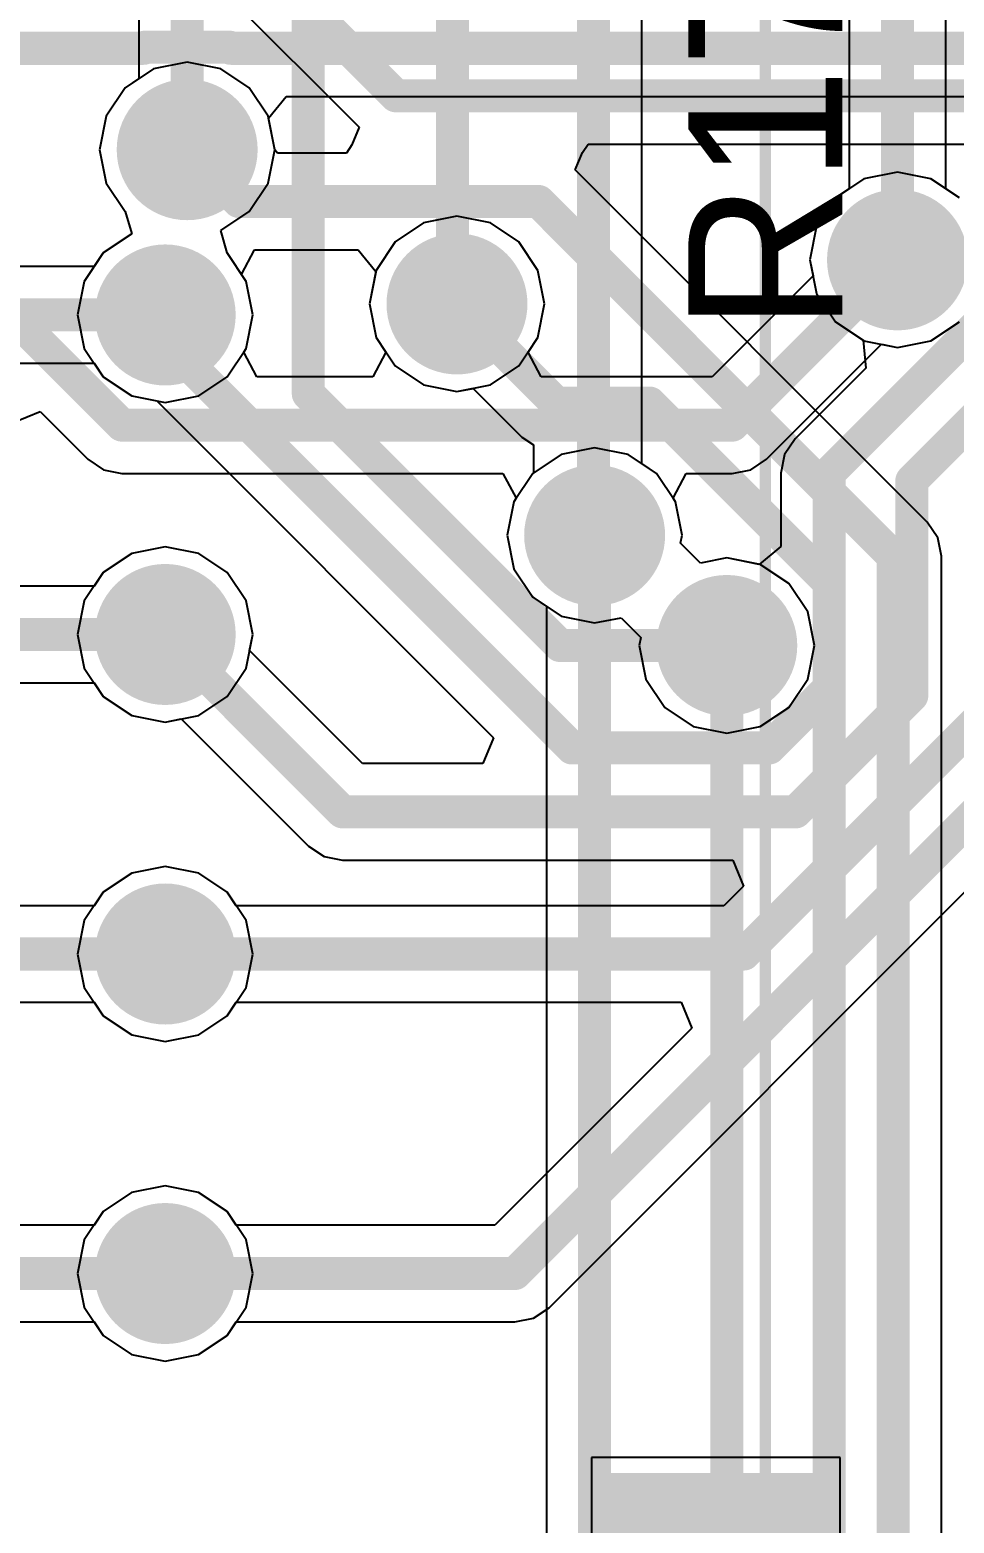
# Model space of a CAD drawing. Header units: millimetres. Extents: x 73 to 190, y 73 to 267.
# Drawn here: x 86.09 to 90.28, y 80.47 to 87.24 of the extents above; entities that cross this region are included whole.
import ezdxf

# ---------------------------------------------------------------- set-up
doc = ezdxf.new("R2010")
doc.units = ezdxf.units.MM
for name, color, linetype in [('BottomLayer', 5, 'Continuous'), ('BottomPaste', 16, 'Continuous'), ('BottomSolder', 6, 'Continuous'), ('DrillDrawing', 1, 'Continuous'), ('KeepOutLayer', 6, 'Continuous'), ('Mechanical1', 6, 'Continuous'), ('Mechanical15', 56, 'Continuous'), ('MidLayer1', 16, 'Continuous'), ('MidLayer2', 76, 'Continuous'), ('MultiLayer', 9, 'Continuous'), ('TopLayer', 1, 'Continuous'), ('TopOverlay', 2, 'Continuous'), ('TopSolder', 216, 'Continuous'), ('ViaHoleLayer', 16, 'Continuous')]:
    doc.layers.add(name, color=color, linetype=linetype)

msp = doc.modelspace()

# ---------------------------------------------------------------- linework, layer by layer
at = {"layer": 'BottomLayer'}
for p, q in [((87.16926939999999, 86.84261778), (87.2498382, 86.94079131999999)), ((87.2498382, 86.94079131999999), (95.51000202, 86.94079131999999)), ((87.19763866, 86.69999931999999), (87.16926939999999, 86.84261778)), ((87.16736947999999, 86.54783046), (87.19763866, 86.69999931999999)), ((87.08117204, 86.4188264), (87.16736947999999, 86.54783046)), ((89.87283015999999, 86.56737068), (89.74382609999999, 86.48117323999999)), ((90.02499902, 86.59763986), (89.87283015999999, 86.56737068)), ((90.17716788, 86.56737068), (90.02499902, 86.59763986)), ((90.30617194, 86.48117323999999), (90.17716788, 86.56737068)), ((89.74382609999999, 86.48117323999999), (89.65762866, 86.35216917999999)), ((86.95217052, 86.33262896), (87.08117204, 86.4188264)), ((86.95216798, 86.33262642), (86.95217052, 86.33262896)), ((86.98144656, 86.23117119999999), (86.95216798, 86.33262642)), ((87.87283162, 86.36737108), (87.74382756, 86.28117363999999)), ((88.02500047999999, 86.39764025999999), (87.87283162, 86.36737108)), ((88.17716933999999, 86.36737108), (88.02500047999999, 86.39764025999999)), ((88.30617339999999, 86.28117363999999), (88.17716933999999, 86.36737108)), ((89.65762866, 86.35216917999999), (89.62735948, 86.20000032)), ((87.74382756, 86.28117363999999), (87.65763012, 86.15216957999999)), ((88.39237084, 86.15216957999999), (88.30617339999999, 86.28117363999999)), ((86.98145163999999, 86.23117119999999), (86.98144656, 86.23117119999999)), ((86.98144909999999, 86.23116866), (86.98145163999999, 86.23117119999999)), ((87.067644, 86.10216713999999), (86.98144909999999, 86.23116866)), ((89.62735948, 86.20000032), (89.64189843999999, 86.12690927999999)), ((87.65763012, 86.15216957999999), (87.62736093999999, 86.00000071999999)), ((88.42264001999999, 86.00000071999999), (88.39237084, 86.15216957999999)), ((87.09791317999999, 85.94999827999999), (87.067644, 86.10216713999999)), ((89.64189843999999, 86.12690927999999), (89.1842006, 85.6692089)), ((87.62736093999999, 86.00000071999999), (87.65763012, 85.84783186)), ((88.39237084, 85.84783186), (88.42264001999999, 86.00000071999999)), ((87.067644, 85.79782942), (87.09791317999999, 85.94999827999999)), ((90.17716788, 85.83262995999999), (90.30617194, 85.9188274)), ((87.05654166, 85.78121528), (87.067644, 85.79782942)), ((87.65763012, 85.84783186), (87.70214362, 85.78121528)), ((88.34785733999999, 85.78121528), (88.39237084, 85.84783186)), ((89.43000148, 85.29499578), (89.95190798, 85.81689974)), ((89.95190798, 85.81689974), (90.02499902, 85.80236078)), ((90.02499902, 85.80236078), (90.17716788, 85.83262995999999)), ((87.11640946, 85.6692089), (87.05654166, 85.78121528)), ((87.70214362, 85.78121528), (87.64227328, 85.6692089)), ((88.40772768, 85.6692089), (88.34785733999999, 85.78121528)), ((87.64227328, 85.6692089), (87.11640946, 85.6692089)), ((89.1842006, 85.6692089), (88.40772768, 85.6692089)), ((86.01499942, 85.46311075999999), (86.13233217999999, 85.51171366)), ((86.13233217999999, 85.51171366), (86.34905006, 85.29499578)), ((86.34905006, 85.29499578), (86.42016498, 85.24747492)), ((86.42016498, 85.24747492), (86.50405355999999, 85.23078966)), ((89.27499798, 85.23078966), (89.35888656, 85.24747492)), ((89.35888656, 85.24747492), (89.43000148, 85.29499578)), ((86.50405355999999, 85.23078966), (88.23386468, 85.23078966)), ((88.23386468, 85.23078966), (88.29373247999999, 85.11878327999999)), ((89.00626851999999, 85.11878327999999), (89.06613632, 85.23078966)), ((89.06613632, 85.23078966), (89.27499798, 85.23078966)), ((88.29373247999999, 85.11878327999999), (88.28263014, 85.10216914)), ((89.01737086, 85.10216914), (89.00626851999999, 85.11878327999999)), ((88.28263014, 85.10216914), (88.25236095999999, 84.95000028)), ((89.04764003999999, 84.95000028), (89.01737086, 85.10216914)), ((88.25236095999999, 84.95000028), (88.28263014, 84.79783142)), ((89.04040103999999, 84.91361223999999), (89.04764003999999, 84.95000028)), ((89.13020528, 84.823808), (89.04040103999999, 84.91361223999999)), ((86.54810477999999, 84.867369), (86.41910071999999, 84.78117155999999)), ((86.70027363999999, 84.89763818), (86.54810477999999, 84.867369)), ((86.8524425, 84.867369), (86.70027363999999, 84.89763818)), ((86.98144656, 84.78117155999999), (86.8524425, 84.867369)), ((89.2499993, 84.84763828), (89.13020528, 84.823808)), ((89.40216815999999, 84.8173691), (89.2499993, 84.84763828)), ((86.41910071999999, 84.78117155999999), (86.33290328, 84.65216749999999)), ((87.067644, 84.65216749999999), (86.98144656, 84.78117155999999)), ((88.28263014, 84.79783142), (88.36882758, 84.66882736)), ((89.53117222, 84.73117166), (89.40216815999999, 84.8173691)), ((89.61736966, 84.6021676), (89.53117222, 84.73117166)), ((86.33290328, 84.65216749999999), (86.30263409999999, 84.49999864)), ((87.09791317999999, 84.49999864), (87.067644, 84.65216749999999)), ((88.36882758, 84.66882736), (88.49783164, 84.58262992)), ((88.49783164, 84.58262992), (88.65000049999999, 84.55236074)), ((88.65000049999999, 84.55236074), (88.76979451999999, 84.57619102)), ((88.76979451999999, 84.57619102), (88.85959876, 84.48638677999999)), ((89.64763884, 84.44999874), (89.61736966, 84.6021676)), ((86.30263409999999, 84.49999864), (86.33290328, 84.34782978)), ((87.067644, 84.34782978), (87.09791317999999, 84.49999864)), ((88.85959876, 84.48638677999999), (88.85235976, 84.44999874)), ((88.85235976, 84.44999874), (88.88262893999999, 84.29782988)), ((89.61736966, 84.29782988), (89.64763884, 84.44999874)), ((86.33290328, 84.34782978), (86.41910071999999, 84.21882572)), ((86.98144656, 84.21882572), (87.067644, 84.34782978)), ((88.88262893999999, 84.29782988), (88.96882638, 84.16882582)), ((89.53117222, 84.16882582), (89.61736966, 84.29782988)), ((86.41910071999999, 84.21882572), (86.54810477999999, 84.13262827999999)), ((86.8524425, 84.13262827999999), (86.98144656, 84.21882572)), ((88.96882638, 84.16882582), (89.09783044, 84.08262837999999)), ((89.40216815999999, 84.08262837999999), (89.53117222, 84.16882582)), ((86.54810477999999, 84.13262827999999), (86.70027363999999, 84.1023591)), ((86.70027363999999, 84.1023591), (86.8524425, 84.13262827999999)), ((89.09783044, 84.08262837999999), (89.2499993, 84.0523592)), ((89.2499993, 84.0523592), (89.40216815999999, 84.08262837999999)), ((86.70027363999999, 83.44763599999999), (86.54810477999999, 83.41736682)), ((86.8524425, 83.41736682), (86.70027363999999, 83.44763599999999)), ((86.54810477999999, 83.41736682), (86.41910071999999, 83.33116937999999)), ((86.98144656, 83.33116937999999), (86.8524425, 83.41736682)), ((86.41910071999999, 83.33116937999999), (86.33290328, 83.20216531999999)), ((87.067644, 83.20216531999999), (86.98144656, 83.33116937999999)), ((86.33290328, 83.20216531999999), (86.30263409999999, 83.04999645999999)), ((87.09791317999999, 83.04999645999999), (87.067644, 83.20216531999999)), ((86.30263409999999, 83.04999645999999), (86.33290328, 82.8978276)), ((87.067644, 82.8978276), (87.09791317999999, 83.04999645999999)), ((86.33290328, 82.8978276), (86.41910071999999, 82.76882354)), ((86.98144656, 82.76882354), (87.067644, 82.8978276)), ((86.41910071999999, 82.76882354), (86.54810477999999, 82.6826261)), ((86.8524425, 82.6826261), (86.98144656, 82.76882354)), ((86.54810477999999, 82.6826261), (86.70027363999999, 82.65235691999999)), ((86.70027363999999, 82.65235691999999), (86.8524425, 82.6826261)), ((86.69999931999999, 81.9976389), (86.54783046, 81.96736972)), ((86.85216817999999, 81.96736972), (86.69999931999999, 81.9976389)), ((86.54783046, 81.96736972), (86.4188264, 81.88117228)), ((86.98117223999999, 81.88117228), (86.85216817999999, 81.96736972)), ((86.4188264, 81.88117228), (86.33262896, 81.75216822)), ((87.06736968, 81.75216822), (86.98117223999999, 81.88117228)), ((86.33262896, 81.75216822), (86.30235977999999, 81.59999936)), ((87.09763885999999, 81.59999936), (87.06736968, 81.75216822)), ((86.30235977999999, 81.59999936), (86.33262896, 81.4478305)), ((87.06736968, 81.4478305), (87.09763885999999, 81.59999936)), ((86.33262896, 81.4478305), (86.4188264, 81.31882644)), ((86.98117223999999, 81.31882644), (87.06736968, 81.4478305)), ((86.4188264, 81.31882644), (86.54783046, 81.23262899999999)), ((86.85216817999999, 81.23262899999999), (86.98117223999999, 81.31882644)), ((86.54783046, 81.23262899999999), (86.69999931999999, 81.20235982)), ((86.69999931999999, 81.20235982), (86.85216817999999, 81.23262899999999)), ((89.76499953999999, 80.76499976), (88.63499926, 80.76499976)), ((88.63499926, 80.76499976), (88.63499926, 79.86499902)), ((89.76499953999999, 79.53499968), (89.76499953999999, 80.76499976))]:
    msp.add_line(p, q, dxfattribs=at)
at = {"layer": 'BottomLayer', "const_width": 0.1499997}
for points in [[(82.94081202, 87.15999839999999), (86.60238966, 87.15999839999999)], [(86.60238966, 87.15999839999999), (86.60739092, 87.16499965999999)], [(86.60739092, 87.16499965999999), (86.99260731999999, 87.16499965999999)], [(86.99260731999999, 87.16499965999999), (86.99760604, 87.16000093999999)], [(86.99760604, 87.16000093999999), (95.51000202, 87.16000093999999)], [(89.27499798, 85.44999928), (90.02499902, 86.20000032)], [(85.96405464, 85.9899982), (86.50405355999999, 85.44999928)], [(86.50405355999999, 85.44999928), (89.27499798, 85.44999928)]]:
    msp.add_lwpolyline(points, dxfattribs=at)
at = {"layer": 'BottomLayer'}
for points, const_width in [([(86.5648891, 87.15999839999999, 1), (86.63989022, 87.15999839999999, 1)], 0.07499858), ([(86.5648891, 87.15999839999999, 1), (86.63989022, 87.15999839999999, 1)], 0.07499858), ([(86.56989035999999, 87.16499965999999, 1), (86.64489148, 87.16499965999999, 1)], 0.07499858), ([(86.56989035999999, 87.16499965999999, 1), (86.64489148, 87.16499965999999, 1)], 0.07499858), ([(86.95510675999999, 87.16499965999999, 1), (87.03010787999999, 87.16499965999999, 1)], 0.07499858), ([(86.95510675999999, 87.16499965999999, 1), (87.03010787999999, 87.16499965999999, 1)], 0.07499858), ([(86.96010548, 87.16000093999999, 1), (87.03510659999999, 87.16000093999999, 1)], 0.07499858), ([(86.96010548, 87.16000093999999, 1), (87.03510659999999, 87.16000093999999, 1)], 0.07499858), ([(86.67500064, 86.69999931999999, 1), (86.9249976, 86.69999931999999, 1)], 0.2499995), ([(89.90000054, 86.20000032, 1), (90.1499975, 86.20000032, 1)], 0.2499995), ([(89.98749846, 86.20000032, 1), (90.06249958, 86.20000032, 1)], 0.07499858), ([(86.57527515999999, 85.94999827999999, 1), (86.82527212, 85.94999827999999, 1)], 0.2499995), ([(87.900002, 86.00000071999999, 1), (88.14999895999999, 86.00000071999999, 1)], 0.2499995), ([(86.46655299999999, 85.44999928, 1), (86.54155412, 85.44999928, 1)], 0.07499858), ([(86.46655299999999, 85.44999928, 1), (86.54155412, 85.44999928, 1)], 0.07499858), ([(89.23749742, 85.44999928, 1), (89.31249853999999, 85.44999928, 1)], 0.07499858), ([(89.23749742, 85.44999928, 1), (89.31249853999999, 85.44999928, 1)], 0.07499858), ([(88.52500201999999, 84.95000028, 1), (88.77499897999999, 84.95000028, 1)], 0.2499995), ([(86.57527515999999, 84.49999864, 1), (86.82527212, 84.49999864, 1)], 0.2499995), ([(89.12500082, 84.44999874, 1), (89.37499778, 84.44999874, 1)], 0.2499995), ([(86.57527515999999, 83.04999645999999, 1), (86.82527212, 83.04999645999999, 1)], 0.2499995), ([(86.57500084, 81.59999936, 1), (86.82499779999999, 81.59999936, 1)], 0.2499995)]:
    msp.add_lwpolyline(points, format="xyb", close=True, dxfattribs=dict(at, const_width=const_width))
msp.add_solid([(89.62499982, 79.67499939999999), (89.62499982, 80.62500003999999), (88.77499897999999, 79.67499939999999), (88.77499897999999, 80.62500003999999)], dxfattribs=at)
at = {"layer": 'BottomPaste'}
msp.add_solid([(89.57499992, 79.7249993), (89.57499992, 80.57500014), (88.82499888, 79.7249993), (88.82499888, 80.57500014)], dxfattribs=at)
at = {"layer": 'BottomSolder', "const_width": 0.31999936}
for points in [[(86.63999944, 86.69999931999999, 1), (86.9599988, 86.69999931999999, 1)], [(89.86499934, 86.20000032, 1), (90.1849987, 86.20000032, 1)], [(86.54027396, 85.94999827999999, 1), (86.86027331999999, 85.94999827999999, 1)], [(87.86500079999999, 86.00000071999999, 1), (88.18500016, 86.00000071999999, 1)], [(88.49000081999999, 84.95000028, 1), (88.81000017999999, 84.95000028, 1)], [(86.54027396, 84.49999864, 1), (86.86027331999999, 84.49999864, 1)], [(89.08999962, 84.44999874, 1), (89.40999898, 84.44999874, 1)], [(86.54027396, 83.04999645999999, 1), (86.86027331999999, 83.04999645999999, 1)], [(86.53999963999999, 81.59999936, 1), (86.859999, 81.59999936, 1)]]:
    msp.add_lwpolyline(points, format="xyb", close=True, dxfattribs=at)
at = {"layer": 'BottomSolder'}
msp.add_solid([(89.69499968, 79.60499954), (89.69499968, 80.6949999), (88.70499912, 79.60499954), (88.70499912, 80.6949999)], dxfattribs=at)
at = {"layer": 'DrillDrawing', "const_width": 0.0999998}
for points in [[(86.74999921999999, 86.69999931999999, 1), (86.84999902, 86.69999931999999, 1)], [(89.97499911999999, 86.20000032, 1), (90.07499892, 86.20000032, 1)], [(87.97500058, 86.00000071999999, 1), (88.07500037999999, 86.00000071999999, 1)], [(86.65027373999999, 85.94999827999999, 1), (86.75027354, 85.94999827999999, 1)], [(88.6000006, 84.95000028, 1), (88.7000004, 84.95000028, 1)], [(86.65027373999999, 84.49999864, 1), (86.75027354, 84.49999864, 1)], [(89.1999994, 84.44999874, 1), (89.2999992, 84.44999874, 1)], [(86.65027373999999, 83.04999645999999, 1), (86.75027354, 83.04999645999999, 1)], [(86.64999942, 81.59999936, 1), (86.74999921999999, 81.59999936, 1)]]:
    msp.add_lwpolyline(points, format="xyb", close=True, dxfattribs=at)
at = {"layer": 'DrillDrawing', "const_width": 0.1499997}
msp.add_lwpolyline([(98.94964716, 73.01070742, -0.2370804725764052), (77.7196312, 84.73204795999999)], format="xyb", dxfattribs=at)
at = {"layer": 'KeepOutLayer', "const_width": 0.1499997}
msp.add_lwpolyline([(98.94964716, 73.01070742, -0.2370804725764052), (77.7196312, 84.73204795999999)], format="xyb", dxfattribs=at)
at = {"layer": 'Mechanical1', "const_width": 0.1499997}
msp.add_lwpolyline([(98.94964716, 73.01070742, -0.2370804725764052), (77.7196312, 84.73204795999999)], format="xyb", dxfattribs=at)
at = {"layer": 'Mechanical15', "const_width": 0.0499999}
msp.add_lwpolyline([(89.42500022, 78.9250009), (89.42500022, 90.32500096)], dxfattribs=at)
at = {"layer": 'MidLayer1'}
for p, q in [((86.5807895, 90.83993007999999), (86.5807895, 87.02257424)), ((89.8057894, 88.03501062), (89.8057894, 86.52257524)), ((88.8642114, 85.2759153), (88.8642114, 87.97742627999999)), ((90.24420864, 86.52257524), (90.24420864, 87.94421324)), ((86.5807895, 87.02257424), (86.51882619999999, 86.98117223999999)), ((86.51882619999999, 86.98117223999999), (86.43262876, 86.85216817999999)), ((86.43262876, 86.85216817999999), (86.40235958, 86.69999931999999)), ((86.40235958, 86.69999931999999), (86.43262876, 86.54783046)), ((86.43262876, 86.54783046), (86.51882366, 86.41882894)), ((89.74382609999999, 86.48117323999999), (89.65762866, 86.35216917999999)), ((89.8057894, 86.52257524), (89.74382609999999, 86.48117323999999)), ((90.30617194, 86.48117323999999), (90.24420864, 86.52257524)), ((86.51882366, 86.41882894), (86.51882112, 86.4188264)), ((86.51882112, 86.4188264), (86.51882619999999, 86.4188264)), ((86.51882619999999, 86.4188264), (86.54810223999999, 86.31736864)), ((89.65762866, 86.35216917999999), (89.62735948, 86.20000032)), ((86.54810223999999, 86.31736864), (86.41910071999999, 86.23117119999999)), ((86.54810223999999, 86.31736864), (86.54810223999999, 86.31736864)), ((86.54810223999999, 86.31736864), (86.54810223999999, 86.31736864)), ((86.41910071999999, 86.23117119999999), (86.33290328, 86.10216713999999)), ((89.62735948, 86.20000032), (89.65762866, 86.04783146)), ((86.33290328, 86.10216713999999), (86.30263409999999, 85.94999827999999)), ((89.65762866, 86.04783146), (89.74382609999999, 85.9188274)), ((86.30263409999999, 85.94999827999999), (86.33290328, 85.79782942)), ((89.74382609999999, 85.9188274), (89.86896936, 85.83520806)), ((86.33290328, 85.79782942), (86.41910071999999, 85.66882536)), ((89.86896936, 85.83520806), (89.88141789999999, 85.70881766)), ((86.41910071999999, 85.66882536), (86.54810477999999, 85.58262792)), ((89.88141789999999, 85.70881766), (89.55999614, 85.3873959)), ((86.54810477999999, 85.58262792), (86.66236414, 85.5599)), ((86.66236414, 85.5599), (88.19072023999999, 84.03154135999999)), ((89.55999614, 85.3873959), (89.51247527999999, 85.31628098)), ((89.51247527999999, 85.31628098), (89.49579002, 85.2323924)), ((88.93117342, 85.2311732), (88.8642114, 85.2759153)), ((89.01737086, 85.10216914), (88.93117342, 85.2311732)), ((89.49579002, 85.2323924), (89.49579002, 84.89884214)), ((89.04764003999999, 84.95000028), (89.01737086, 85.10216914)), ((89.04040103999999, 84.91361223999999), (89.04764003999999, 84.95000028)), ((89.13020528, 84.823808), (89.04040103999999, 84.91361223999999)), ((86.54810477999999, 84.867369), (86.41910071999999, 84.78117155999999)), ((86.70027363999999, 84.89763818), (86.54810477999999, 84.867369)), ((86.8524425, 84.867369), (86.70027363999999, 84.89763818)), ((86.98144656, 84.78117155999999), (86.8524425, 84.867369)), ((89.2499993, 84.84763828), (89.13020528, 84.823808)), ((89.39761648, 84.81827333999999), (89.2499993, 84.84763828)), ((89.49579002, 84.89884214), (89.39761648, 84.81827333999999)), ((86.41910071999999, 84.78117155999999), (86.33290328, 84.65216749999999)), ((87.067644, 84.65216749999999), (86.98144656, 84.78117155999999)), ((86.33290328, 84.65216749999999), (86.30263409999999, 84.49999864)), ((87.09791317999999, 84.49999864), (87.067644, 84.65216749999999)), ((86.30263409999999, 84.49999864), (86.33290328, 84.34782978)), ((87.08337422, 84.42690506), (87.09791317999999, 84.49999864)), ((87.59607322, 83.9142086), (87.08337422, 84.42690506)), ((86.33290328, 84.34782978), (86.41910071999999, 84.21882572)), ((86.41910071999999, 84.21882572), (86.54810477999999, 84.13262827999999)), ((86.54810477999999, 84.13262827999999), (86.70027363999999, 84.1023591)), ((86.70027363999999, 84.1023591), (86.77336722, 84.11689806)), ((86.77336722, 84.11689806), (87.35026726, 83.53999548)), ((88.19072023999999, 84.03154135999999), (88.14211734, 83.9142086)), ((88.14211734, 83.9142086), (87.59607322, 83.9142086)), ((88.44297526, 81.44499585999999), (90.8250025, 83.82702309999999)), ((87.35026726, 83.53999548), (87.42138471999999, 83.49247462)), ((87.42138471999999, 83.49247462), (87.5052733, 83.47578936)), ((86.70027363999999, 83.44763599999999), (86.54810477999999, 83.41736682)), ((86.8524425, 83.41736682), (86.70027363999999, 83.44763599999999)), ((87.5052733, 83.47578936), (89.277698, 83.47578936)), ((89.277698, 83.47578936), (89.32630089999999, 83.3584566)), ((86.54810477999999, 83.41736682), (86.41910071999999, 83.33116937999999)), ((86.98144656, 83.33116937999999), (86.8524425, 83.41736682)), ((89.32630089999999, 83.3584566), (89.23705038, 83.26920607999999)), ((86.41910071999999, 83.33116937999999), (86.33290328, 83.20216531999999)), ((87.02284856, 83.26920607999999), (86.98144656, 83.33116937999999)), ((89.23705038, 83.26920607999999), (87.02284856, 83.26920607999999)), ((86.33290328, 83.20216531999999), (86.30263409999999, 83.04999645999999)), ((86.30263409999999, 83.04999645999999), (86.33290328, 82.8978276)), ((86.33290328, 82.8978276), (86.41910071999999, 82.76882354)), ((86.98144656, 82.76882354), (87.02284856, 82.83078684)), ((87.02284856, 82.83078684), (89.04281658, 82.83078684)), ((89.04281658, 82.83078684), (89.09141948, 82.71345407999999)), ((86.41910071999999, 82.76882354), (86.54810477999999, 82.6826261)), ((86.8524425, 82.6826261), (86.98144656, 82.76882354)), ((86.54810477999999, 82.6826261), (86.70027363999999, 82.65235691999999)), ((86.70027363999999, 82.65235691999999), (86.8524425, 82.6826261)), ((89.09141948, 82.71345407999999), (88.19717437999999, 81.81920898)), ((86.69999931999999, 81.9976389), (86.54783046, 81.96736972)), ((86.85216817999999, 81.96736972), (86.69999931999999, 81.9976389)), ((86.54783046, 81.96736972), (86.4188264, 81.88117228)), ((86.98117223999999, 81.88117228), (86.85216817999999, 81.96736972)), ((86.4188264, 81.88117228), (86.33262896, 81.75216822)), ((87.02257424, 81.81920898), (86.98117223999999, 81.88117228)), ((88.19717437999999, 81.81920898), (87.02257424, 81.81920898)), ((86.33262896, 81.75216822), (86.30235977999999, 81.59999936)), ((86.30235977999999, 81.59999936), (86.33262896, 81.4478305)), ((86.33262896, 81.4478305), (86.4188264, 81.31882644)), ((88.28797175999999, 81.38078974), (88.37186034, 81.397475)), ((88.37186034, 81.397475), (88.44297526, 81.44499585999999)), ((86.4188264, 81.31882644), (86.54783046, 81.23262899999999)), ((86.85216817999999, 81.23262899999999), (86.98117223999999, 81.31882644)), ((86.98117223999999, 81.31882644), (87.02257424, 81.38078974)), ((87.02257424, 81.38078974), (88.28797175999999, 81.38078974)), ((86.54783046, 81.23262899999999), (86.69999931999999, 81.20235982)), ((86.69999931999999, 81.20235982), (86.85216817999999, 81.23262899999999))]:
    msp.add_line(p, q, dxfattribs=at)
at = {"layer": 'MidLayer1', "const_width": 0.1499997}
for points in [[(86.79999912, 86.69999931999999), (86.79999912, 91.49999987999999)], [(87.35000056, 85.59239167999999), (87.35000056, 88.92500122)], [(88.00500305999999, 86.01999814), (88.00500305999999, 88.3000012)], [(88.64500178, 84.95000028), (88.64500178, 88.3000012)], [(90.09000015999999, 85.19727182), (93.09436803999999, 88.2016397)], [(89.71499964, 85.2323924), (92.5999672, 88.11735996)], [(90.02499902, 86.20000032), (90.02499902, 88.03501062)], [(88.00500305999999, 86.01999814), (88.02500047999999, 86.00000071999999)], [(86.70027363999999, 85.8319975), (86.70027363999999, 85.94999827999999)], [(86.70027363999999, 85.8319975), (88.54727274, 83.9849984)], [(87.35000056, 85.59239167999999), (88.49239349999999, 84.44999874)], [(89.71499964, 84.25739053999999), (89.71499964, 85.2323924)], [(90.09000015999999, 84.22226995999999), (90.09000015999999, 85.19727182)], [(86.70027363999999, 84.49999864), (87.5052733, 83.69499898)], [(88.49239349999999, 84.44999874), (89.2499993, 84.44999874)], [(89.4426075, 83.9849984), (89.71499964, 84.25739053999999)], [(89.56272917999999, 83.69499898), (90.09000015999999, 84.22226995999999)], [(89.32784776, 83.04999645999999), (90.37999957999999, 84.10214828)], [(88.28797175999999, 81.59999936), (90.66999899999999, 83.9820266)], [(88.54727274, 83.9849984), (89.4426075, 83.9849984)], [(87.5052733, 83.69499898), (89.56272917999999, 83.69499898)], [(86.70027363999999, 83.04999645999999), (89.32784776, 83.04999645999999)], [(86.69999931999999, 81.59999936), (88.28797175999999, 81.59999936)]]:
    msp.add_lwpolyline(points, dxfattribs=at)
at = {"layer": 'MidLayer1'}
for points, const_width in [([(86.67500064, 86.69999931999999, 1), (86.9249976, 86.69999931999999, 1)], 0.2499995), ([(86.76249856, 86.69999931999999, 1), (86.83749968, 86.69999931999999, 1)], 0.07499858), ([(89.90000054, 86.20000032, 1), (90.1499975, 86.20000032, 1)], 0.2499995), ([(89.98749846, 86.20000032, 1), (90.06249958, 86.20000032, 1)], 0.07499858), ([(86.57527515999999, 85.94999827999999, 1), (86.82527212, 85.94999827999999, 1)], 0.2499995), ([(87.900002, 86.00000071999999, 1), (88.14999895999999, 86.00000071999999, 1)], 0.2499995), ([(87.9675025, 86.01999814, 1), (88.04250361999999, 86.01999814, 1)], 0.07499858), ([(87.9675025, 86.01999814, 1), (88.04250361999999, 86.01999814, 1)], 0.07499858), ([(87.98749991999999, 86.00000071999999, 1), (88.06250104, 86.00000071999999, 1)], 0.07499858), ([(86.66277308, 85.94999827999999, 1), (86.73777419999999, 85.94999827999999, 1)], 0.07499858), ([(86.66277308, 85.8319975, 1), (86.73777419999999, 85.8319975, 1)], 0.07499858), ([(86.66277308, 85.8319975, 1), (86.73777419999999, 85.8319975, 1)], 0.07499858), ([(87.3125, 85.59239167999999, 1), (87.38750112, 85.59239167999999, 1)], 0.07499858), ([(87.3125, 85.59239167999999, 1), (87.38750112, 85.59239167999999, 1)], 0.07499858), ([(89.67749907999999, 85.2323924, 1), (89.7525002, 85.2323924, 1)], 0.07499858), ([(89.67749907999999, 85.2323924, 1), (89.7525002, 85.2323924, 1)], 0.07499858), ([(90.05249959999999, 85.19727182, 1), (90.12750072, 85.19727182, 1)], 0.07499858), ([(90.05249959999999, 85.19727182, 1), (90.12750072, 85.19727182, 1)], 0.07499858), ([(88.52500201999999, 84.95000028, 1), (88.77499897999999, 84.95000028, 1)], 0.2499995), ([(88.60750121999999, 84.95000028, 1), (88.68250234, 84.95000028, 1)], 0.07499858), ([(86.57527515999999, 84.49999864, 1), (86.82527212, 84.49999864, 1)], 0.2499995), ([(89.12500082, 84.44999874, 1), (89.37499778, 84.44999874, 1)], 0.2499995), ([(86.66277308, 84.49999864, 1), (86.73777419999999, 84.49999864, 1)], 0.07499858), ([(88.45489294, 84.44999874, 1), (88.52989405999999, 84.44999874, 1)], 0.07499858), ([(88.45489294, 84.44999874, 1), (88.52989405999999, 84.44999874, 1)], 0.07499858), ([(89.21249874, 84.44999874, 1), (89.28749986, 84.44999874, 1)], 0.07499858), ([(89.67749907999999, 84.25739053999999, 1), (89.7525002, 84.25739053999999, 1)], 0.07499858), ([(89.67749907999999, 84.25739053999999, 1), (89.7525002, 84.25739053999999, 1)], 0.07499858), ([(90.05249959999999, 84.22226995999999, 1), (90.12750072, 84.22226995999999, 1)], 0.07499858), ([(90.05249959999999, 84.22226995999999, 1), (90.12750072, 84.22226995999999, 1)], 0.07499858), ([(88.50977218, 83.9849984, 1), (88.5847733, 83.9849984, 1)], 0.07499858), ([(88.50977218, 83.9849984, 1), (88.5847733, 83.9849984, 1)], 0.07499858), ([(89.40510694, 83.9849984, 1), (89.48010805999999, 83.9849984, 1)], 0.07499858), ([(89.40510694, 83.9849984, 1), (89.48010805999999, 83.9849984, 1)], 0.07499858), ([(87.46777274, 83.69499898, 1), (87.54277386, 83.69499898, 1)], 0.07499858), ([(87.46777274, 83.69499898, 1), (87.54277386, 83.69499898, 1)], 0.07499858), ([(89.52522862, 83.69499898, 1), (89.60022973999999, 83.69499898, 1)], 0.07499858), ([(89.52522862, 83.69499898, 1), (89.60022973999999, 83.69499898, 1)], 0.07499858), ([(86.57527515999999, 83.04999645999999, 1), (86.82527212, 83.04999645999999, 1)], 0.2499995), ([(86.66277308, 83.04999645999999, 1), (86.73777419999999, 83.04999645999999, 1)], 0.07499858), ([(89.2903472, 83.04999645999999, 1), (89.36534832, 83.04999645999999, 1)], 0.07499858), ([(89.2903472, 83.04999645999999, 1), (89.36534832, 83.04999645999999, 1)], 0.07499858), ([(86.57500084, 81.59999936, 1), (86.82499779999999, 81.59999936, 1)], 0.2499995), ([(86.66249875999999, 81.59999936, 1), (86.73749988, 81.59999936, 1)], 0.07499858), ([(88.25047119999999, 81.59999936, 1), (88.32547231999999, 81.59999936, 1)], 0.07499858), ([(88.25047119999999, 81.59999936, 1), (88.32547231999999, 81.59999936, 1)], 0.07499858)]:
    msp.add_lwpolyline(points, format="xyb", close=True, dxfattribs=dict(at, const_width=const_width))
at = {"layer": 'MidLayer2'}
for p, q in [((86.79999912, 87.09763885999999), (86.64783025999999, 87.06736968)), ((86.95216798, 87.06736968), (86.79999912, 87.09763885999999)), ((86.64783025999999, 87.06736968), (86.51882619999999, 86.98117223999999)), ((87.08117204, 86.98117223999999), (86.95216798, 87.06736968)), ((86.51882619999999, 86.98117223999999), (86.43262876, 86.85216817999999)), ((87.16736947999999, 86.85216817999999), (87.08117204, 86.98117223999999)), ((86.43262876, 86.85216817999999), (86.40235958, 86.69999931999999)), ((87.19763866, 86.69999931999999), (87.16736947999999, 86.85216817999999)), ((86.40235958, 86.69999931999999), (86.43262876, 86.54783046)), ((87.16736947999999, 86.54783046), (87.19763866, 86.69999931999999)), ((86.43262876, 86.54783046), (86.51882366, 86.41882894)), ((87.08117204, 86.4188264), (87.16736947999999, 86.54783046)), ((89.87283015999999, 86.56737068), (89.74382609999999, 86.48117323999999)), ((90.02499902, 86.59763986), (89.87283015999999, 86.56737068)), ((90.17716788, 86.56737068), (90.02499902, 86.59763986)), ((90.30617194, 86.48117323999999), (90.17716788, 86.56737068)), ((89.74382609999999, 86.48117323999999), (89.65762866, 86.35216917999999)), ((86.51882366, 86.41882894), (86.51882112, 86.4188264)), ((86.51882112, 86.4188264), (86.51882619999999, 86.4188264)), ((86.51882619999999, 86.4188264), (86.54810223999999, 86.31736864)), ((86.95217052, 86.33262896), (87.08117204, 86.4188264)), ((86.95216798, 86.33262642), (86.95217052, 86.33262896)), ((86.98144656, 86.23117119999999), (86.95216798, 86.33262642)), ((87.87283162, 86.36737108), (87.74382756, 86.28117363999999)), ((88.02500047999999, 86.39764025999999), (87.87283162, 86.36737108)), ((88.17716933999999, 86.36737108), (88.02500047999999, 86.39764025999999)), ((88.30617339999999, 86.28117363999999), (88.17716933999999, 86.36737108)), ((89.65762866, 86.35216917999999), (89.62735948, 86.20000032)), ((86.54810223999999, 86.31736864), (86.41910071999999, 86.23117119999999)), ((86.54810223999999, 86.31736864), (86.54810223999999, 86.31736864)), ((86.54810223999999, 86.31736864), (86.54810223999999, 86.31736864)), ((87.74382756, 86.28117363999999), (87.65763012, 86.15216957999999)), ((88.39237084, 86.15216957999999), (88.30617339999999, 86.28117363999999)), ((86.41910071999999, 86.23117119999999), (86.33290328, 86.10216713999999)), ((86.98145163999999, 86.23117119999999), (86.98144656, 86.23117119999999)), ((86.98144909999999, 86.23116866), (86.98145163999999, 86.23117119999999)), ((87.067644, 86.10216713999999), (86.98144909999999, 86.23116866)), ((89.62735948, 86.20000032), (89.65762866, 86.04783146)), ((87.65763012, 86.15216957999999), (87.62736093999999, 86.00000071999999)), ((88.42264001999999, 86.00000071999999), (88.39237084, 86.15216957999999)), ((86.33290328, 86.10216713999999), (86.30263409999999, 85.94999827999999)), ((87.09791317999999, 85.94999827999999), (87.067644, 86.10216713999999)), ((87.62736093999999, 86.00000071999999), (87.65763012, 85.84783186)), ((88.39237084, 85.84783186), (88.42264001999999, 86.00000071999999)), ((89.65762866, 86.04783146), (89.74382609999999, 85.9188274)), ((86.30263409999999, 85.94999827999999), (86.33290328, 85.79782942)), ((87.067644, 85.79782942), (87.09791317999999, 85.94999827999999)), ((89.74382609999999, 85.9188274), (89.87283015999999, 85.83262995999999)), ((90.17716788, 85.83262995999999), (90.30617194, 85.9188274)), ((86.33290328, 85.79782942), (86.41910071999999, 85.66882536)), ((86.98144656, 85.66882536), (87.067644, 85.79782942)), ((87.65763012, 85.84783186), (87.74382756, 85.7188278)), ((88.30617339999999, 85.7188278), (88.39237084, 85.84783186)), ((89.87283015999999, 85.83262995999999), (90.02499902, 85.80236078)), ((90.02499902, 85.80236078), (90.17716788, 85.83262995999999)), ((86.41910071999999, 85.66882536), (86.54810477999999, 85.58262792)), ((86.8524425, 85.58262792), (86.98144656, 85.66882536)), ((87.74382756, 85.7188278), (87.87283162, 85.63263036)), ((88.17716933999999, 85.63263036), (88.30617339999999, 85.7188278)), ((87.87283162, 85.63263036), (88.02500047999999, 85.60236117999999)), ((88.02500047999999, 85.60236117999999), (88.17716933999999, 85.63263036)), ((86.54810477999999, 85.58262792), (86.70027363999999, 85.55235873999999)), ((86.70027363999999, 85.55235873999999), (86.8524425, 85.58262792)), ((88.49783164, 85.31737064), (88.36882758, 85.2311732)), ((88.65000049999999, 85.34763982), (88.49783164, 85.31737064)), ((88.80216936, 85.31737064), (88.65000049999999, 85.34763982)), ((88.93117342, 85.2311732), (88.80216936, 85.31737064)), ((88.36882758, 85.2311732), (88.28263014, 85.10216914)), ((89.01737086, 85.10216914), (88.93117342, 85.2311732)), ((88.28263014, 85.10216914), (88.25236095999999, 84.95000028)), ((89.04764003999999, 84.95000028), (89.01737086, 85.10216914)), ((88.25236095999999, 84.95000028), (88.28263014, 84.79783142)), ((89.04040103999999, 84.91361223999999), (89.04764003999999, 84.95000028)), ((89.13020528, 84.823808), (89.04040103999999, 84.91361223999999)), ((86.54810477999999, 84.867369), (86.41910071999999, 84.78117155999999)), ((86.70027363999999, 84.89763818), (86.54810477999999, 84.867369)), ((86.8524425, 84.867369), (86.70027363999999, 84.89763818)), ((86.98144656, 84.78117155999999), (86.8524425, 84.867369)), ((89.2499993, 84.84763828), (89.13020528, 84.823808)), ((89.40216815999999, 84.8173691), (89.2499993, 84.84763828)), ((86.41910071999999, 84.78117155999999), (86.33290328, 84.65216749999999)), ((87.067644, 84.65216749999999), (86.98144656, 84.78117155999999)), ((88.28263014, 84.79783142), (88.36882758, 84.66882736)), ((89.53117222, 84.73117166), (89.40216815999999, 84.8173691)), ((89.61736966, 84.6021676), (89.53117222, 84.73117166)), ((86.33290328, 84.65216749999999), (86.30263409999999, 84.49999864)), ((87.09791317999999, 84.49999864), (87.067644, 84.65216749999999)), ((88.36882758, 84.66882736), (88.49783164, 84.58262992)), ((88.49783164, 84.58262992), (88.65000049999999, 84.55236074)), ((88.65000049999999, 84.55236074), (88.76979451999999, 84.57619102)), ((88.76979451999999, 84.57619102), (88.85959876, 84.48638677999999)), ((89.64763884, 84.44999874), (89.61736966, 84.6021676)), ((86.30263409999999, 84.49999864), (86.33290328, 84.34782978)), ((87.067644, 84.34782978), (87.09791317999999, 84.49999864)), ((88.85959876, 84.48638677999999), (88.85235976, 84.44999874)), ((88.85235976, 84.44999874), (88.88262893999999, 84.29782988)), ((89.61736966, 84.29782988), (89.64763884, 84.44999874)), ((86.33290328, 84.34782978), (86.41910071999999, 84.21882572)), ((86.98144656, 84.21882572), (87.067644, 84.34782978)), ((88.88262893999999, 84.29782988), (88.96882638, 84.16882582)), ((89.53117222, 84.16882582), (89.61736966, 84.29782988)), ((86.41910071999999, 84.21882572), (86.54810477999999, 84.13262827999999)), ((86.8524425, 84.13262827999999), (86.98144656, 84.21882572)), ((88.96882638, 84.16882582), (89.09783044, 84.08262837999999)), ((89.40216815999999, 84.08262837999999), (89.53117222, 84.16882582)), ((86.54810477999999, 84.13262827999999), (86.70027363999999, 84.1023591)), ((86.70027363999999, 84.1023591), (86.8524425, 84.13262827999999)), ((89.09783044, 84.08262837999999), (89.2499993, 84.0523592)), ((89.2499993, 84.0523592), (89.40216815999999, 84.08262837999999)), ((86.70027363999999, 83.44763599999999), (86.54810477999999, 83.41736682)), ((86.8524425, 83.41736682), (86.70027363999999, 83.44763599999999)), ((86.54810477999999, 83.41736682), (86.41910071999999, 83.33116937999999)), ((86.98144656, 83.33116937999999), (86.8524425, 83.41736682)), ((86.41910071999999, 83.33116937999999), (86.33290328, 83.20216531999999)), ((87.067644, 83.20216531999999), (86.98144656, 83.33116937999999)), ((86.33290328, 83.20216531999999), (86.30263409999999, 83.04999645999999)), ((87.09791317999999, 83.04999645999999), (87.067644, 83.20216531999999)), ((86.30263409999999, 83.04999645999999), (86.33290328, 82.8978276)), ((87.067644, 82.8978276), (87.09791317999999, 83.04999645999999)), ((86.33290328, 82.8978276), (86.41910071999999, 82.76882354)), ((86.98144656, 82.76882354), (87.067644, 82.8978276)), ((86.41910071999999, 82.76882354), (86.54810477999999, 82.6826261)), ((86.8524425, 82.6826261), (86.98144656, 82.76882354)), ((86.54810477999999, 82.6826261), (86.70027363999999, 82.65235691999999)), ((86.70027363999999, 82.65235691999999), (86.8524425, 82.6826261)), ((86.69999931999999, 81.9976389), (86.54783046, 81.96736972)), ((86.85216817999999, 81.96736972), (86.69999931999999, 81.9976389)), ((86.54783046, 81.96736972), (86.4188264, 81.88117228)), ((86.98117223999999, 81.88117228), (86.85216817999999, 81.96736972)), ((86.4188264, 81.88117228), (86.33262896, 81.75216822)), ((87.06736968, 81.75216822), (86.98117223999999, 81.88117228)), ((86.33262896, 81.75216822), (86.30235977999999, 81.59999936)), ((87.09763885999999, 81.59999936), (87.06736968, 81.75216822)), ((86.30235977999999, 81.59999936), (86.33262896, 81.4478305)), ((87.06736968, 81.4478305), (87.09763885999999, 81.59999936)), ((86.33262896, 81.4478305), (86.4188264, 81.31882644)), ((86.98117223999999, 81.31882644), (87.06736968, 81.4478305)), ((86.4188264, 81.31882644), (86.54783046, 81.23262899999999)), ((86.85216817999999, 81.23262899999999), (86.98117223999999, 81.31882644)), ((86.54783046, 81.23262899999999), (86.69999931999999, 81.20235982)), ((86.69999931999999, 81.20235982), (86.85216817999999, 81.23262899999999))]:
    msp.add_line(p, q, dxfattribs=at)
at = {"layer": 'MidLayer2', "const_width": 0.2499995}
for points in [[(86.67500064, 86.69999931999999, 1), (86.9249976, 86.69999931999999, 1)], [(89.90000054, 86.20000032, 1), (90.1499975, 86.20000032, 1)], [(86.57527515999999, 85.94999827999999, 1), (86.82527212, 85.94999827999999, 1)], [(87.900002, 86.00000071999999, 1), (88.14999895999999, 86.00000071999999, 1)], [(88.52500201999999, 84.95000028, 1), (88.77499897999999, 84.95000028, 1)], [(86.57527515999999, 84.49999864, 1), (86.82527212, 84.49999864, 1)], [(89.12500082, 84.44999874, 1), (89.37499778, 84.44999874, 1)], [(86.57527515999999, 83.04999645999999, 1), (86.82527212, 83.04999645999999, 1)], [(86.57500084, 81.59999936, 1), (86.82499779999999, 81.59999936, 1)]]:
    msp.add_lwpolyline(points, format="xyb", close=True, dxfattribs=at)
at = {"layer": 'MultiLayer', "const_width": 0.2499995}
for points in [[(86.67500064, 86.69999931999999, 1), (86.9249976, 86.69999931999999, 1)], [(89.90000054, 86.20000032, 1), (90.1499975, 86.20000032, 1)], [(86.57527515999999, 85.94999827999999, 1), (86.82527212, 85.94999827999999, 1)], [(87.900002, 86.00000071999999, 1), (88.14999895999999, 86.00000071999999, 1)], [(88.52500201999999, 84.95000028, 1), (88.77499897999999, 84.95000028, 1)], [(86.57527515999999, 84.49999864, 1), (86.82527212, 84.49999864, 1)], [(89.12500082, 84.44999874, 1), (89.37499778, 84.44999874, 1)], [(86.57527515999999, 83.04999645999999, 1), (86.82527212, 83.04999645999999, 1)], [(86.57500084, 81.59999936, 1), (86.82499779999999, 81.59999936, 1)]]:
    msp.add_lwpolyline(points, format="xyb", close=True, dxfattribs=at)
at = {"layer": 'TopLayer'}
for p, q in [((83.87413502, 90.5082518), (87.58084337999999, 86.80154343999999)), ((86.79999912, 87.09763885999999), (86.64783025999999, 87.06736968)), ((86.95216798, 87.06736968), (86.79999912, 87.09763885999999)), ((86.64783025999999, 87.06736968), (86.51882619999999, 86.98117223999999)), ((87.08117204, 86.98117223999999), (86.95216798, 87.06736968)), ((86.51882619999999, 86.98117223999999), (86.43262876, 86.85216817999999)), ((87.16736947999999, 86.85216817999999), (87.08117204, 86.98117223999999)), ((86.43262876, 86.85216817999999), (86.40235958, 86.69999931999999)), ((87.19763866, 86.70000186), (87.16736947999999, 86.85216817999999)), ((87.58084337999999, 86.80154343999999), (87.54784878, 86.72189157999999)), ((86.40235958, 86.69999931999999), (86.43262876, 86.54783046)), ((87.21059774, 86.68421067999999), (87.19763866, 86.70000186)), ((87.52266976, 86.68421067999999), (87.21059774, 86.68421067999999)), ((87.54784878, 86.72189157999999), (87.52266976, 86.68421067999999)), ((88.56225112, 86.60787606), (88.59524572, 86.68752792)), ((88.59524572, 86.68752792), (88.62042473999999, 86.72520881999999)), ((88.62042473999999, 86.72520881999999), (102.51725496, 86.72520881999999)), ((90.16000256, 85.01012716), (88.56225112, 86.60787606)), ((86.43262876, 86.54783046), (86.51882366, 86.41882894)), ((89.87283015999999, 86.56737068), (89.74382609999999, 86.48117323999999)), ((90.02499902, 86.59763986), (89.87283015999999, 86.56737068)), ((90.17716788, 86.56737068), (90.02499902, 86.59763986)), ((90.30617194, 86.48117323999999), (90.17716788, 86.56737068)), ((89.74382609999999, 86.48117323999999), (89.65762866, 86.35216917999999)), ((86.51882366, 86.41882894), (86.51882112, 86.4188264)), ((86.51882112, 86.4188264), (86.51882619999999, 86.4188264)), ((86.51882619999999, 86.4188264), (86.54810223999999, 86.31736864)), ((89.65762866, 86.35216917999999), (89.62735948, 86.20000032)), ((86.54810223999999, 86.31736864), (86.41910071999999, 86.23117119999999)), ((86.54810223999999, 86.31736864), (86.54810223999999, 86.31736864)), ((86.54810223999999, 86.31736864), (86.54810223999999, 86.31736864)), ((86.41910071999999, 86.23117119999999), (86.37770126, 86.16921044)), ((87.04651627999999, 86.13378506), (87.10638408, 86.24579143999999)), ((87.10638408, 86.24579143999999), (87.57615708, 86.24579143999999)), ((87.57615708, 86.24579143999999), (87.65672588, 86.1476179)), ((89.62735948, 86.20000032), (89.65762866, 86.04783146)), ((86.37770126, 86.16921044), (85.85604876, 86.16921044)), ((87.067644, 86.10216713999999), (87.04651627999999, 86.13378506)), ((87.65672588, 86.1476179), (87.62736093999999, 86.00000071999999)), ((87.09791317999999, 85.94999827999999), (87.067644, 86.10216713999999)), ((87.62736093999999, 86.00000071999999), (87.65763012, 85.84783186)), ((89.65762866, 86.04783146), (89.74382609999999, 85.9188274)), ((87.067644, 85.79782942), (87.09791317999999, 85.94999827999999)), ((89.74382609999999, 85.9188274), (89.87283015999999, 85.83262995999999)), ((90.17716788, 85.83262995999999), (90.30617194, 85.9188274)), ((86.98144656, 85.66882536), (87.067644, 85.79782942)), ((87.65763012, 85.84783186), (87.74382756, 85.7188278)), ((89.87283015999999, 85.83262995999999), (90.02499902, 85.80236078)), ((90.02499902, 85.80236078), (90.17716788, 85.83262995999999)), ((85.85604876, 85.7307912), (86.37769618, 85.7307912)), ((86.37769618, 85.7307912), (86.41910071999999, 85.66882536)), ((86.41910071999999, 85.66882536), (86.54810477999999, 85.58262792)), ((86.8524425, 85.58262792), (86.98144656, 85.66882536)), ((87.74382756, 85.7188278), (87.87283162, 85.63263036)), ((87.87283162, 85.63263036), (88.02500047999999, 85.60236117999999)), ((88.02500047999999, 85.60236117999999), (88.09809152, 85.61690014)), ((88.09809152, 85.61690014), (88.31999861999999, 85.39499303999999)), ((86.54810477999999, 85.58262792), (86.70027363999999, 85.55235873999999)), ((86.70027363999999, 85.55235873999999), (86.8524425, 85.58262792)), ((88.31999861999999, 85.39499303999999), (88.37196447999999, 85.36027123999999)), ((88.37196447999999, 85.36027123999999), (88.37196447999999, 85.2332687)), ((88.36882758, 85.2311732), (88.28263014, 85.10216914)), ((88.37196447999999, 85.2332687), (88.36882758, 85.2311732)), ((88.28263014, 85.10216914), (88.25236095999999, 84.95000028)), ((90.20752342, 84.9390097), (90.16000256, 85.01012716)), ((88.25236095999999, 84.95000028), (88.28263014, 84.79783142)), ((90.22420867999999, 84.85512111999999), (90.20752342, 84.9390097)), ((86.54810477999999, 84.867369), (86.41910071999999, 84.78117155999999)), ((86.70027363999999, 84.89763818), (86.54810477999999, 84.867369)), ((86.8524425, 84.867369), (86.70027363999999, 84.89763818)), ((86.98144656, 84.78117155999999), (86.8524425, 84.867369)), ((90.22420867999999, 80.16616173999999), (90.22420867999999, 84.85512111999999)), ((86.41910071999999, 84.78117155999999), (86.37770126, 84.7192108)), ((87.067644, 84.65216749999999), (86.98144656, 84.78117155999999)), ((88.28263014, 84.79783142), (88.36882758, 84.66882736)), ((86.37770126, 84.7192108), (85.85604876, 84.7192108)), ((87.09791317999999, 84.49999864), (87.067644, 84.65216749999999)), ((88.36882758, 84.66882736), (88.43079087999999, 84.62742535999999)), ((88.43079087999999, 84.62742535999999), (88.43079087999999, 80.19999962)), ((87.067644, 84.34782978), (87.09791317999999, 84.49999864)), ((86.98144656, 84.21882572), (87.067644, 84.34782978)), ((85.85604876, 84.28079156), (86.37769618, 84.28079156)), ((86.37769618, 84.28079156), (86.41910071999999, 84.21882572)), ((86.41910071999999, 84.21882572), (86.54810477999999, 84.13262827999999)), ((86.8524425, 84.13262827999999), (86.98144656, 84.21882572)), ((86.54810477999999, 84.13262827999999), (86.70027363999999, 84.1023591)), ((86.70027363999999, 84.1023591), (86.8524425, 84.13262827999999)), ((86.70027363999999, 83.44763599999999), (86.54810477999999, 83.41736682)), ((86.8524425, 83.41736682), (86.70027363999999, 83.44763599999999)), ((86.54810477999999, 83.41736682), (86.41910071999999, 83.33116937999999)), ((86.98144656, 83.33116937999999), (86.8524425, 83.41736682)), ((86.41910071999999, 83.33116937999999), (86.37770126, 83.26920862)), ((87.067644, 83.20216531999999), (86.98144656, 83.33116937999999)), ((86.37770126, 83.26920862), (85.85604876, 83.26920862)), ((87.09791317999999, 83.04999645999999), (87.067644, 83.20216531999999)), ((87.067644, 82.8978276), (87.09791317999999, 83.04999645999999)), ((86.98144656, 82.76882354), (87.067644, 82.8978276)), ((85.85604876, 82.83078938), (86.37769618, 82.83078938)), ((86.37769618, 82.83078938), (86.41910071999999, 82.76882354)), ((86.41910071999999, 82.76882354), (86.54810477999999, 82.6826261)), ((86.8524425, 82.6826261), (86.98144656, 82.76882354)), ((86.54810477999999, 82.6826261), (86.70027363999999, 82.65235691999999)), ((86.70027363999999, 82.65235691999999), (86.8524425, 82.6826261)), ((86.69999931999999, 81.9976389), (86.54783046, 81.96736972)), ((86.85216817999999, 81.96736972), (86.69999931999999, 81.9976389)), ((86.54783046, 81.96736972), (86.4188264, 81.88117228)), ((86.98117223999999, 81.88117228), (86.85216817999999, 81.96736972)), ((86.4188264, 81.88117228), (86.37742693999999, 81.81921152)), ((87.06736968, 81.75216822), (86.98117223999999, 81.88117228)), ((86.37742693999999, 81.81921152), (85.85577443999999, 81.81921152)), ((87.09763885999999, 81.59999936), (87.06736968, 81.75216822)), ((87.06736968, 81.4478305), (87.09763885999999, 81.59999936)), ((86.98117223999999, 81.31882644), (87.06736968, 81.4478305)), ((85.85577443999999, 81.38079228), (86.37742186, 81.38079228)), ((86.37742186, 81.38079228), (86.4188264, 81.31882644)), ((86.4188264, 81.31882644), (86.54783046, 81.23262899999999)), ((86.85216817999999, 81.23262899999999), (86.98117223999999, 81.31882644)), ((86.54783046, 81.23262899999999), (86.69999931999999, 81.20235982)), ((86.69999931999999, 81.20235982), (86.85216817999999, 81.23262899999999))]:
    msp.add_line(p, q, dxfattribs=at)
at = {"layer": 'TopLayer', "const_width": 0.1499997}
for points in [[(82.22499938, 92.46739443999999), (87.74797538, 86.94441843999999)], [(87.74797538, 86.94441843999999), (102.80562116, 86.94441843999999)], [(86.79999912, 86.69999931999999), (87.03499738, 86.46500105999999)], [(87.03499738, 86.46500105999999), (88.39511911999999, 86.46500105999999)], [(88.39511911999999, 86.46500105999999), (90.00499905999999, 84.85512111999999)], [(88.02500047999999, 86.00000071999999), (88.47500212, 85.54999907999999)], [(85.19999978, 85.95000082), (86.7002711, 85.95000082)], [(86.7002711, 85.95000082), (86.70027363999999, 85.94999827999999)], [(88.47500212, 85.54999907999999), (88.89999999999999, 85.54999907999999)], [(88.89999999999999, 85.54999907999999), (89.71499964, 84.73499944)], [(88.65000049999999, 80.19999962), (88.65000049999999, 84.95000028)], [(90.00499905999999, 80.07536436), (90.00499905999999, 84.85512111999999)], [(89.71499964, 79.95524268), (89.71499964, 84.73499944)], [(85.19999978, 84.50000118), (86.7002711, 84.50000118)], [(86.7002711, 84.50000118), (86.70027363999999, 84.49999864)], [(89.2499993, 80.01012191999999), (89.2499993, 84.44999874)], [(85.19999978, 83.049999), (86.7002711, 83.049999)], [(86.7002711, 83.049999), (86.70027363999999, 83.04999645999999)], [(85.19999978, 81.6000019), (86.69999677999999, 81.6000019)], [(86.69999677999999, 81.6000019), (86.69999931999999, 81.59999936)]]:
    msp.add_lwpolyline(points, dxfattribs=at)
at = {"layer": 'TopLayer'}
for points, const_width in [([(87.71047482, 86.94441843999999, 1), (87.78547594, 86.94441843999999, 1)], 0.07499858), ([(87.71047482, 86.94441843999999, 1), (87.78547594, 86.94441843999999, 1)], 0.07499858), ([(86.67500064, 86.69999931999999, 1), (86.9249976, 86.69999931999999, 1)], 0.2499995), ([(86.76249856, 86.69999931999999, 1), (86.83749968, 86.69999931999999, 1)], 0.07499858), ([(86.99749682, 86.46500105999999, 1), (87.07249793999999, 86.46500105999999, 1)], 0.07499858), ([(86.99749682, 86.46500105999999, 1), (87.07249793999999, 86.46500105999999, 1)], 0.07499858), ([(88.35761855999999, 86.46500105999999, 1), (88.43261968, 86.46500105999999, 1)], 0.07499858), ([(88.35761855999999, 86.46500105999999, 1), (88.43261968, 86.46500105999999, 1)], 0.07499858), ([(89.90000054, 86.20000032, 1), (90.1499975, 86.20000032, 1)], 0.2499995), ([(86.57527515999999, 85.94999827999999, 1), (86.82527212, 85.94999827999999, 1)], 0.2499995), ([(87.900002, 86.00000071999999, 1), (88.14999895999999, 86.00000071999999, 1)], 0.2499995), ([(87.98749991999999, 86.00000071999999, 1), (88.06250104, 86.00000071999999, 1)], 0.07499858), ([(86.66277054, 85.95000082, 1), (86.73777165999999, 85.95000082, 1)], 0.07499858), ([(86.66277054, 85.95000082, 1), (86.73777165999999, 85.95000082, 1)], 0.07499858), ([(86.66277308, 85.94999827999999, 1), (86.73777419999999, 85.94999827999999, 1)], 0.07499858), ([(88.43750156, 85.54999907999999, 1), (88.51250268, 85.54999907999999, 1)], 0.07499858), ([(88.43750156, 85.54999907999999, 1), (88.51250268, 85.54999907999999, 1)], 0.07499858), ([(88.86249944, 85.54999907999999, 1), (88.93750055999999, 85.54999907999999, 1)], 0.07499858), ([(88.86249944, 85.54999907999999, 1), (88.93750055999999, 85.54999907999999, 1)], 0.07499858), ([(88.52500201999999, 84.95000028, 1), (88.77499897999999, 84.95000028, 1)], 0.2499995), ([(88.61249993999999, 84.95000028, 1), (88.68750105999999, 84.95000028, 1)], 0.07499858), ([(89.96749849999999, 84.85512111999999, 1), (90.04249962, 84.85512111999999, 1)], 0.07499858), ([(89.96749849999999, 84.85512111999999, 1), (90.04249962, 84.85512111999999, 1)], 0.07499858), ([(89.67749907999999, 84.73499944, 1), (89.7525002, 84.73499944, 1)], 0.07499858), ([(89.67749907999999, 84.73499944, 1), (89.7525002, 84.73499944, 1)], 0.07499858), ([(86.57527515999999, 84.49999864, 1), (86.82527212, 84.49999864, 1)], 0.2499995), ([(89.12500082, 84.44999874, 1), (89.37499778, 84.44999874, 1)], 0.2499995), ([(86.66277054, 84.50000118, 1), (86.73777165999999, 84.50000118, 1)], 0.07499858), ([(86.66277054, 84.50000118, 1), (86.73777165999999, 84.50000118, 1)], 0.07499858), ([(86.66277308, 84.49999864, 1), (86.73777419999999, 84.49999864, 1)], 0.07499858), ([(89.21249874, 84.44999874, 1), (89.28749986, 84.44999874, 1)], 0.07499858), ([(86.57527515999999, 83.04999645999999, 1), (86.82527212, 83.04999645999999, 1)], 0.2499995), ([(86.66277054, 83.049999, 1), (86.73777165999999, 83.049999, 1)], 0.07499858), ([(86.66277054, 83.049999, 1), (86.73777165999999, 83.049999, 1)], 0.07499858), ([(86.66277308, 83.04999645999999, 1), (86.73777419999999, 83.04999645999999, 1)], 0.07499858), ([(86.57500084, 81.59999936, 1), (86.82499779999999, 81.59999936, 1)], 0.2499995), ([(86.66249622, 81.6000019, 1), (86.73749733999999, 81.6000019, 1)], 0.07499858), ([(86.66249622, 81.6000019, 1), (86.73749733999999, 81.6000019, 1)], 0.07499858), ([(86.66249875999999, 81.59999936, 1), (86.73749988, 81.59999936, 1)], 0.07499858)]:
    msp.add_lwpolyline(points, format="xyb", close=True, dxfattribs=dict(at, const_width=const_width))
at = {"layer": 'TopSolder', "const_width": 0.31999936}
for points in [[(86.63999944, 86.69999931999999, 1), (86.9599988, 86.69999931999999, 1)], [(89.86499934, 86.20000032, 1), (90.1849987, 86.20000032, 1)], [(86.54027396, 85.94999827999999, 1), (86.86027331999999, 85.94999827999999, 1)], [(87.86500079999999, 86.00000071999999, 1), (88.18500016, 86.00000071999999, 1)], [(88.49000081999999, 84.95000028, 1), (88.81000017999999, 84.95000028, 1)], [(86.54027396, 84.49999864, 1), (86.86027331999999, 84.49999864, 1)], [(89.08999962, 84.44999874, 1), (89.40999898, 84.44999874, 1)], [(86.54027396, 83.04999645999999, 1), (86.86027331999999, 83.04999645999999, 1)], [(86.53999963999999, 81.59999936, 1), (86.859999, 81.59999936, 1)]]:
    msp.add_lwpolyline(points, format="xyb", close=True, dxfattribs=at)
at = {"layer": 'ViaHoleLayer', "const_width": 0.0999998}
for points in [[(86.74999921999999, 86.69999931999999, 1), (86.84999902, 86.69999931999999, 1)], [(89.97499911999999, 86.20000032, 1), (90.07499892, 86.20000032, 1)], [(87.97500058, 86.00000071999999, 1), (88.07500037999999, 86.00000071999999, 1)], [(86.65027373999999, 85.94999827999999, 1), (86.75027354, 85.94999827999999, 1)], [(88.6000006, 84.95000028, 1), (88.7000004, 84.95000028, 1)], [(86.65027373999999, 84.49999864, 1), (86.75027354, 84.49999864, 1)], [(89.1999994, 84.44999874, 1), (89.2999992, 84.44999874, 1)], [(86.65027373999999, 83.04999645999999, 1), (86.75027354, 83.04999645999999, 1)], [(86.64999942, 81.59999936, 1), (86.74999921999999, 81.59999936, 1)]]:
    msp.add_lwpolyline(points, format="xyb", close=True, dxfattribs=at)

# ---------------------------------------------------------------- texts
at = {"layer": 'TopOverlay'}
msp.add_text('R17', height=0.7000011399999999, rotation=90, dxfattribs=at).set_placement((89.77500205999999, 85.87499969999999))

doc.saveas('drawing.dxf')
